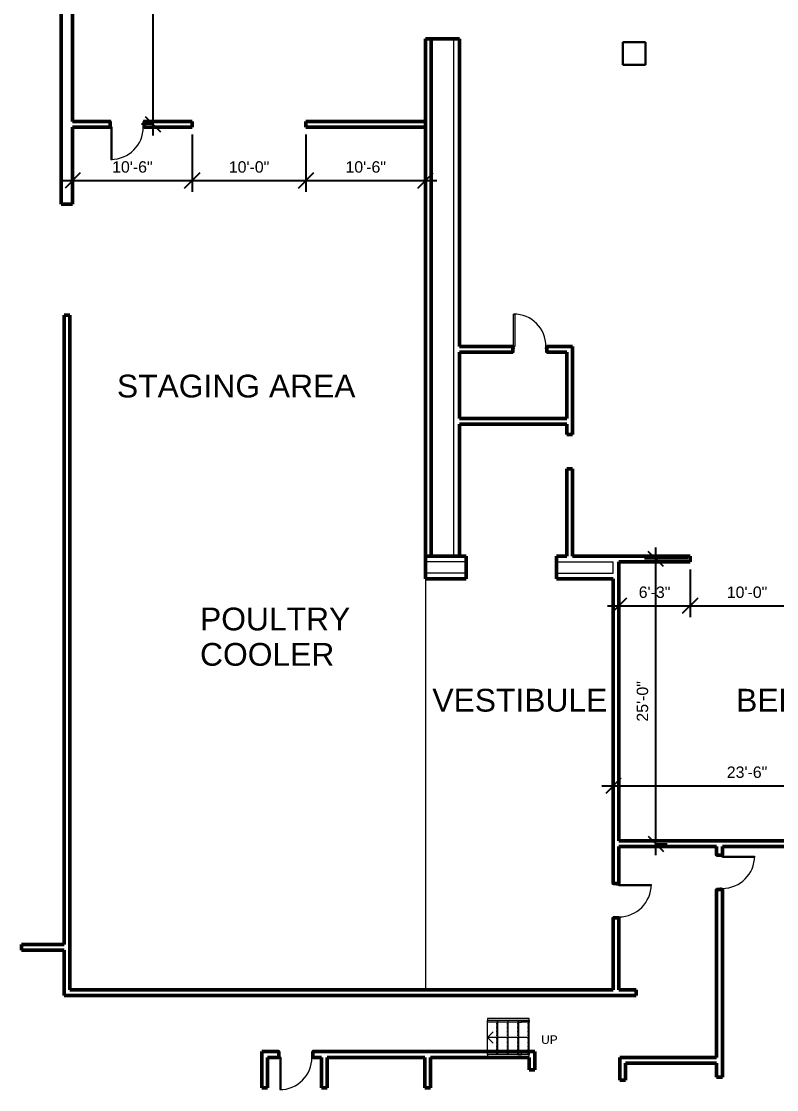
# Model space of a CAD drawing. Header units: inches. Extents: x 1913 to 17425, y -6710 to 1064.
# Drawn here: x 12343 to 13139, y -6655 to -5530 of the extents above; entities that cross this region are included whole.
import ezdxf

# ---------------------------------------------------------------- set-up
doc = ezdxf.new("R2010")
doc.units = ezdxf.units.IN
doc.header["$MEASUREMENT"] = 0
doc.linetypes.add('Overhead 1_16_', pattern=[0.101562, 0.0625, -0.039062])
for name, color, linetype, lineweight in [('A-ANNO-DIMS', 211, 'Continuous', 9), ('A-COLS', 52, 'Continuous', 9), ('A-DETL-MBND', 5, 'Continuous', 9), ('A-DOOR', 31, 'Continuous', 13), ('A-DOOR-FRAM', 31, 'Continuous', 20), ('A-FLOR-HRAL', 11, 'Continuous', 9), ('A-WALL', 113, 'Continuous', 13), ('G-ANNO-TEXT', 231, 'Continuous', 9), ('S-STRS', 31, 'Continuous', 9), ('S-STRS-ANNO', 31, 'Continuous', 9), ('S-STRS-IDEN', 31, 'Continuous', 9)]:
    doc.layers.add(name, color=color, linetype=linetype, lineweight=lineweight)
doc.styles.add('Arial', font='arial.ttf', dxfattribs={"height": 12})
doc.styles.add('Arial_2', font='arial.ttf', dxfattribs={"height": 32})
doc.dimstyles.new('Linear_-_3_32__Arial', dxfattribs={"dimscale": 12, "dimtxt": 12.243113, "dimasz": 1.333333, "dimexe": 1, "dimexo": 0.666667, "dimgap": 0.666667, "dimtad": 1, "dimdec": 5, "dimrnd": 0.03125, "dimzin": 1, "dimdsep": 46, "dimlunit": 4, "dimtxsty": 'Arial', "dimblk1": 'OBLIQUE', "dimblk2": 'OBLIQUE', "dimsah": 1, "dimcen": 0.09, "dimdle": 1, "dimazin": 0, "dimtfac": 1, "dimtdec": 4, "dimtix": 1, "dimtmove": 0, "dimatfit": 3, "dimfxl": 1, "dimtvp": 1, "dimtfill": 1, "dimfrac": 2, "dimtolj": 1, "dimtzin": 0, "dimarcsym": 2})

# ---------------------------------------------------------------- blocks, each defined once
blk = doc.blocks.new('Door-Interior-Single-1_Panel-Wood - 34_ x 80_-379768-Level 2')
at = {"layer": 'A-DOOR', "lineweight": 9}
for p, q in [((-19.8, 3.9), (-17.3, 3.9)), ((-19.8, 3.1), (-19.8, 3.9)), ((-17.3, 3.1), (-19.8, 3.1)), ((-17.3, 3.9), (-17.3, 3.1)), ((17.2, 3.9), (19.7, 3.9)), ((17.2, 3.1), (17.2, 3.9)), ((19.7, 3.1), (17.2, 3.1)), ((19.7, 3.9), (19.7, 3.1)), ((-19.8, -2.9), (-17.3, -2.9)), ((-19.8, -3.6), (-19.8, -2.9)), ((-17.3, -3.6), (-19.8, -3.6)), ((-17.3, -2.9), (-17.3, -3.6)), ((17.2, -2.9), (19.7, -2.9)), ((17.2, -3.6), (17.2, -2.9)), ((19.7, -3.6), (17.2, -3.6)), ((19.7, -2.9), (19.7, -3.6))]:
    blk.add_line(p, q, dxfattribs=at)
at = {"layer": 'A-DOOR', "lineweight": 20}
for p, q in [((15.6, -2.9), (17, -2.9)), ((15.6, -36.9), (15.6, -2.9)), ((17, -2.9), (17, -36.9)), ((17, -36.9), (15.6, -36.9))]:
    blk.add_line(p, q, dxfattribs=at)
at = {"layer": 'A-DOOR', "lineweight": 9}
blk.add_arc((17, -2.9), 34, 180, 270, dxfattribs=at)
at = {"layer": 'A-DOOR-FRAM'}
for p, q in [((-18, 3.1), (-17, 3.1)), ((-18, -2.9), (-18, 3.1)), ((-17, 3.1), (-17, -0.1)), ((17, 3.1), (18, 3.1)), ((17, -0.1), (17, 3.1)), ((18, 3.1), (18, -2.9)), ((-17, -2.9), (-18, -2.9)), ((-17, -0.1), (-16.5, -0.1)), ((-17, -1.5), (-17, -2.9)), ((-16.5, -1.5), (-17, -1.5)), ((-16.5, -0.1), (-16.5, -1.5)), ((16.5, -0.1), (17, -0.1)), ((16.5, -1.5), (16.5, -0.1)), ((17, -1.5), (16.5, -1.5)), ((17, -2.9), (17, -1.5)), ((18, -2.9), (17, -2.9))]:
    blk.add_line(p, q, dxfattribs=at)
blk = doc.blocks.new('Door-Interior-Single-1_Panel-Wood - 34_ x 80_-379553-Level 2')
at = {"layer": 'A-DOOR', "lineweight": 20}
for p, q in [((17, 36.9), (15.6, 36.9)), ((15.6, 36.9), (15.6, 2.9)), ((17, 2.9), (17, 36.9)), ((15.6, 2.9), (17, 2.9))]:
    blk.add_line(p, q, dxfattribs=at)
at = {"layer": 'A-DOOR', "lineweight": 9}
for p, q in [((-17.3, 3.6), (-19.8, 3.6)), ((-19.8, 3.6), (-19.8, 2.9)), ((-19.8, 2.9), (-17.3, 2.9)), ((-17.3, 2.9), (-17.3, 3.6)), ((19.7, 3.6), (17.2, 3.6)), ((17.2, 3.6), (17.2, 2.9)), ((17.2, 2.9), (19.7, 2.9)), ((19.7, 2.9), (19.7, 3.6)), ((-17.3, -3.1), (-19.8, -3.1)), ((-19.8, -3.1), (-19.8, -3.9)), ((-19.8, -3.9), (-17.3, -3.9)), ((-17.3, -3.9), (-17.3, -3.1)), ((19.7, -3.1), (17.2, -3.1)), ((17.2, -3.1), (17.2, -3.9)), ((17.2, -3.9), (19.7, -3.9)), ((19.7, -3.9), (19.7, -3.1))]:
    blk.add_line(p, q, dxfattribs=at)
blk.add_arc((17, 2.9), 34, 90, 180, dxfattribs=at)
at = {"layer": 'A-DOOR-FRAM'}
for p, q in [((-17, 2.9), (-18, 2.9)), ((-18, 2.9), (-18, -3.1)), ((-17, 1.5), (-17, 2.9)), ((-16.5, 1.5), (-17, 1.5)), ((-17, -3.1), (-17, 0.1)), ((-17, 0.1), (-16.5, 0.1)), ((-16.5, 0.1), (-16.5, 1.5)), ((17, 1.5), (16.5, 1.5)), ((16.5, 1.5), (16.5, 0.1)), ((16.5, 0.1), (17, 0.1)), ((17, 2.9), (17, 1.5)), ((18, 2.9), (17, 2.9)), ((17, 0.1), (17, -3.1)), ((18, -3.1), (18, 2.9)), ((-18, -3.1), (-17, -3.1)), ((17, -3.1), (18, -3.1))]:
    blk.add_line(p, q, dxfattribs=at)
blk = doc.blocks.new('Rectangular Column - 24_ x 24_-381145-Level 2')
at = {"layer": 'A-COLS'}
for p, q in [((-12, 12), (-12, 12)), ((12, 12), (12, 12)), ((-12, -12), (-12, -12)), ((12, -12), (12, -12))]:
    blk.add_line(p, q, dxfattribs=at)
at = {"layer": 'A-COLS', "lineweight": 30}
for p, q in [((12, 12), (-12, 12)), ((-12, 12), (-12, -12)), ((12, -12), (12, 12)), ((-12, -12), (12, -12))]:
    blk.add_line(p, q, dxfattribs=at)
blk = doc.blocks.new('Top Rail Type - Top Rail_Internal_-381705-Level 2')
at = {"layer": 'A-FLOR-HRAL'}
for p, q in [((-164.8, -288.7), (-168.6, -288.7)), ((-168.6, -288.7), (-168.6, -290.7)), ((-168.6, -290.7), (-164.8, -290.7)), ((-164.8, -290.7), (-164.8, -288.7)), ((-164.8, -288.7), (-156.6, -288.7)), ((-156.6, -290.7), (-164.8, -290.7)), ((-156.6, -288.7), (-156.6, -288.7)), ((-156.6, -288.7), (-156.6, -290.7)), ((-156.6, -290.7), (-156.6, -290.7))]:
    blk.add_line(p, q, dxfattribs=at)
blk = doc.blocks.new('Top Rail Type - Top Rail_Internal_-V6-Level 2')
at = {"layer": 'A-FLOR-HRAL'}
for p, q in [((-200.6, -290.7), (-200.6, -288.7)), ((-156.6, -288.7), (-200.6, -288.7)), ((-156.6, -290.7), (-200.6, -290.7)), ((-156.6, -290.7), (-156.6, -288.7))]:
    blk.add_line(p, q, dxfattribs=at)
blk = doc.blocks.new('Top Rail Type - Top Rail_Internal_-381716-Level 2')
at = {"layer": 'A-FLOR-HRAL'}
for p, q in [((-164.8, -322.7), (-168.6, -322.7)), ((-168.6, -322.7), (-168.6, -324.7)), ((-168.6, -324.7), (-164.8, -324.7)), ((-164.8, -324.7), (-164.8, -322.7)), ((-164.8, -322.7), (-156.6, -322.7)), ((-156.6, -324.7), (-164.8, -324.7)), ((-156.6, -322.7), (-156.6, -322.7)), ((-156.6, -322.7), (-156.6, -324.7)), ((-156.6, -324.7), (-156.6, -324.7))]:
    blk.add_line(p, q, dxfattribs=at)
blk = doc.blocks.new('Top Rail Type - Top Rail_Internal_-V7-Level 2')
at = {"layer": 'A-FLOR-HRAL'}
for p, q in [((-200.6, -324.7), (-200.6, -322.7)), ((-156.6, -322.7), (-200.6, -322.7)), ((-156.6, -324.7), (-200.6, -324.7)), ((-156.6, -324.7), (-156.6, -322.7))]:
    blk.add_line(p, q, dxfattribs=at)
blk = doc.blocks.new('_Oblique')
at = {"color": 0, "linetype": 'ByBlock', "lineweight": -2}
blk.add_line((-0.5, -0.5), (0.5, 0.5), dxfattribs=at)
blk = doc.blocks.new('*D539')
at = {"layer": 'A-ANNO-DIMS', "color": 0, "lineweight": -2, "transparency": 16777216}
for p, q in [((12481.2, -5002.2), (12481.2, -5650.2)), ((12481.7, -5014.2), (12469.2, -5014.2)), ((12481.7, -5638.2), (12469.2, -5638.2))]:
    blk.add_line(p, q, dxfattribs=at)
at = {"layer": 'Defpoints', "color": 0, "lineweight": 0, "transparency": 16777216}
for p in [(12489.7, -5014.2), (12481.2, -5638.2), (12489.7, -5638.2)]:
    blk.add_point(p, dxfattribs=at)
at = {"layer": 'A-ANNO-DIMS', "color": 0, "lineweight": -2, "transparency": 16777216, "xscale": 16, "yscale": 16, "zscale": 16}
for p, rotation in [((12481.2, -5014.2), 90), ((12481.2, -5638.2), 270)]:
    blk.add_blockref('_Oblique', p, dxfattribs=dict(at, rotation=rotation))
at = {"layer": 'A-ANNO-DIMS', "color": 3, "lineweight": 0, "transparency": 16777216, "insert": (12467.1, -5326.2), "char_height": 12, "width": 77.979, "attachment_point": 5, "rotation": 90, "style": 'Arial'}
blk.add_mtext('\\A1;52\'-0"', dxfattribs=at)
blk = doc.blocks.new('*D546')
at = {"layer": 'A-ANNO-DIMS', "color": 0, "lineweight": -2, "transparency": 16777216}
for p, q in [((13011.5, -6408.2), (13011.5, -6084.2)), ((13045.3, -6096.2), (12999.5, -6096.2)), ((13011, -6396.2), (13023.5, -6396.2))]:
    blk.add_line(p, q, dxfattribs=at)
at = {"layer": 'Defpoints', "color": 0, "lineweight": 0, "transparency": 16777216}
for p in [(13011.5, -6096.2), (13053.3, -6096.2), (13003, -6396.2)]:
    blk.add_point(p, dxfattribs=at)
at = {"layer": 'A-ANNO-DIMS', "color": 0, "lineweight": -2, "transparency": 16777216, "xscale": 16, "yscale": 16, "zscale": 16}
for p, rotation in [((13011.5, -6096.2), 90), ((13011.5, -6396.2), 270)]:
    blk.add_blockref('_Oblique', p, dxfattribs=dict(at, rotation=rotation))
at = {"layer": 'A-ANNO-DIMS', "color": 3, "lineweight": 0, "transparency": 16777216, "insert": (12997.4, -6246.2), "char_height": 12, "width": 77.979, "attachment_point": 5, "rotation": 90, "style": 'Arial'}
blk.add_mtext('\\A1;25\'-0"', dxfattribs=at)
blk = doc.blocks.new('*D547')
at = {"layer": 'A-ANNO-DIMS', "color": 0, "lineweight": -2, "transparency": 16777216}
for p, q in [((12954.6, -6335.1), (13260.6, -6335.1)), ((12966.6, -6334.6), (12966.6, -6347.1)), ((13248.6, -6334.6), (13248.6, -6347.1))]:
    blk.add_line(p, q, dxfattribs=at)
at = {"layer": 'Defpoints', "color": 0, "lineweight": 0, "transparency": 16777216}
for p in [(12966.6, -6326.6), (13248.6, -6326.6), (13248.6, -6335.1)]:
    blk.add_point(p, dxfattribs=at)
at = {"layer": 'A-ANNO-DIMS', "color": 0, "lineweight": -2, "transparency": 16777216, "xscale": 16, "yscale": 16, "zscale": 16, "rotation": 180}
blk.add_blockref('_Oblique', (12966.6, -6335.1), dxfattribs=at)
at = {"layer": 'A-ANNO-DIMS', "color": 0, "lineweight": -2, "transparency": 16777216, "xscale": 16, "yscale": 16, "zscale": 16}
blk.add_blockref('_Oblique', (13248.6, -6335.1), dxfattribs=at)
at = {"layer": 'A-ANNO-DIMS', "color": 3, "lineweight": 0, "transparency": 16777216, "insert": (13107.6, -6320.9), "char_height": 12, "width": 77.979, "attachment_point": 5, "style": 'Arial'}
blk.add_mtext('\\A1;23\'-6"', dxfattribs=at)
blk = doc.blocks.new('*D549')
at = {"layer": 'A-ANNO-DIMS', "color": 0, "lineweight": -2, "transparency": 16777216}
for p, q in [((13047.6, -6107.2), (13047.6, -6157.4)), ((12960.6, -6145.4), (13059.6, -6145.4)), ((12972.6, -6144.9), (12972.6, -6157.4))]:
    blk.add_line(p, q, dxfattribs=at)
at = {"layer": 'Defpoints', "color": 0, "lineweight": 0, "transparency": 16777216}
for p in [(13047.6, -6099.2), (12972.6, -6136.9), (13047.6, -6145.4)]:
    blk.add_point(p, dxfattribs=at)
at = {"layer": 'A-ANNO-DIMS', "color": 0, "lineweight": -2, "transparency": 16777216, "xscale": 16, "yscale": 16, "zscale": 16, "rotation": 180}
blk.add_blockref('_Oblique', (12972.6, -6145.4), dxfattribs=at)
at = {"layer": 'A-ANNO-DIMS', "color": 0, "lineweight": -2, "transparency": 16777216, "xscale": 16, "yscale": 16, "zscale": 16}
blk.add_blockref('_Oblique', (13047.6, -6145.4), dxfattribs=at)
at = {"layer": 'A-ANNO-DIMS', "color": 3, "lineweight": 0, "transparency": 16777216, "insert": (13010.1, -6131.3), "char_height": 12, "width": 64.135, "attachment_point": 5, "style": 'Arial'}
blk.add_mtext('\\A1;6\'-3"', dxfattribs=at)
blk = doc.blocks.new('*D550')
at = {"layer": 'A-ANNO-DIMS', "color": 0, "lineweight": -2, "transparency": 16777216}
for p, q in [((13047.6, -6107.2), (13047.6, -6157.4)), ((13167.6, -6107.2), (13167.6, -6157.4)), ((13035.6, -6145.4), (13179.6, -6145.4))]:
    blk.add_line(p, q, dxfattribs=at)
at = {"layer": 'Defpoints', "color": 0, "lineweight": 0, "transparency": 16777216}
for p in [(13047.6, -6099.2), (13167.6, -6099.2), (13167.6, -6145.4)]:
    blk.add_point(p, dxfattribs=at)
at = {"layer": 'A-ANNO-DIMS', "color": 0, "lineweight": -2, "transparency": 16777216, "xscale": 16, "yscale": 16, "zscale": 16, "rotation": 180}
blk.add_blockref('_Oblique', (13047.6, -6145.4), dxfattribs=at)
at = {"layer": 'A-ANNO-DIMS', "color": 0, "lineweight": -2, "transparency": 16777216, "xscale": 16, "yscale": 16, "zscale": 16}
blk.add_blockref('_Oblique', (13167.6, -6145.4), dxfattribs=at)
at = {"layer": 'A-ANNO-DIMS', "color": 3, "lineweight": 0, "transparency": 16777216, "insert": (13107.6, -6131.3), "char_height": 12, "width": 77.979, "attachment_point": 5, "style": 'Arial'}
blk.add_mtext('\\A1;10\'-0"', dxfattribs=at)
blk = doc.blocks.new('*D552')
at = {"layer": 'A-ANNO-DIMS', "color": 0, "lineweight": -2, "transparency": 16777216}
for p, q in [((12522.6, -5649.2), (12522.6, -5709.4)), ((12384.6, -5697.4), (12534.6, -5697.4)), ((12396.6, -5696.9), (12396.6, -5709.4))]:
    blk.add_line(p, q, dxfattribs=at)
at = {"layer": 'Defpoints', "color": 0, "lineweight": 0, "transparency": 16777216}
for p in [(12522.6, -5641.2), (12396.6, -5688.9), (12522.6, -5697.4)]:
    blk.add_point(p, dxfattribs=at)
at = {"layer": 'A-ANNO-DIMS', "color": 0, "lineweight": -2, "transparency": 16777216, "xscale": 16, "yscale": 16, "zscale": 16, "rotation": 180}
blk.add_blockref('_Oblique', (12396.6, -5697.4), dxfattribs=at)
at = {"layer": 'A-ANNO-DIMS', "color": 0, "lineweight": -2, "transparency": 16777216, "xscale": 16, "yscale": 16, "zscale": 16}
blk.add_blockref('_Oblique', (12522.6, -5697.4), dxfattribs=at)
at = {"layer": 'A-ANNO-DIMS', "color": 3, "lineweight": 0, "transparency": 16777216, "insert": (12459.6, -5683.3), "char_height": 12, "width": 77.979, "attachment_point": 5, "style": 'Arial'}
blk.add_mtext('\\A1;10\'-6"', dxfattribs=at)
blk = doc.blocks.new('*D553')
at = {"layer": 'A-ANNO-DIMS', "color": 0, "lineweight": -2, "transparency": 16777216}
for p, q in [((12522.6, -5649.2), (12522.6, -5709.4)), ((12642.6, -5649.2), (12642.6, -5709.4)), ((12510.6, -5697.4), (12654.6, -5697.4))]:
    blk.add_line(p, q, dxfattribs=at)
at = {"layer": 'Defpoints', "color": 0, "lineweight": 0, "transparency": 16777216}
for p in [(12522.6, -5641.2), (12642.6, -5641.2), (12642.6, -5697.4)]:
    blk.add_point(p, dxfattribs=at)
at = {"layer": 'A-ANNO-DIMS', "color": 0, "lineweight": -2, "transparency": 16777216, "xscale": 16, "yscale": 16, "zscale": 16, "rotation": 180}
blk.add_blockref('_Oblique', (12522.6, -5697.4), dxfattribs=at)
at = {"layer": 'A-ANNO-DIMS', "color": 0, "lineweight": -2, "transparency": 16777216, "xscale": 16, "yscale": 16, "zscale": 16}
blk.add_blockref('_Oblique', (12642.6, -5697.4), dxfattribs=at)
at = {"layer": 'A-ANNO-DIMS', "color": 3, "lineweight": 0, "transparency": 16777216, "insert": (12582.6, -5683.3), "char_height": 12, "width": 77.979, "attachment_point": 5, "style": 'Arial'}
blk.add_mtext('\\A1;10\'-0"', dxfattribs=at)
blk = doc.blocks.new('*D554')
at = {"layer": 'A-ANNO-DIMS', "color": 0, "lineweight": -2, "transparency": 16777216}
for p, q in [((12642.6, -5649.2), (12642.6, -5709.4)), ((12630.6, -5697.4), (12780.6, -5697.4)), ((12768.6, -5696.9), (12768.6, -5709.4))]:
    blk.add_line(p, q, dxfattribs=at)
at = {"layer": 'Defpoints', "color": 0, "lineweight": 0, "transparency": 16777216}
for p in [(12642.6, -5641.2), (12768.6, -5688.9), (12768.6, -5697.4)]:
    blk.add_point(p, dxfattribs=at)
at = {"layer": 'A-ANNO-DIMS', "color": 0, "lineweight": -2, "transparency": 16777216, "xscale": 16, "yscale": 16, "zscale": 16, "rotation": 180}
blk.add_blockref('_Oblique', (12642.6, -5697.4), dxfattribs=at)
at = {"layer": 'A-ANNO-DIMS', "color": 0, "lineweight": -2, "transparency": 16777216, "xscale": 16, "yscale": 16, "zscale": 16}
blk.add_blockref('_Oblique', (12768.6, -5697.4), dxfattribs=at)
at = {"layer": 'A-ANNO-DIMS', "color": 3, "lineweight": 0, "transparency": 16777216, "insert": (12705.6, -5683.3), "char_height": 12, "width": 77.979, "attachment_point": 5, "style": 'Arial'}
blk.add_mtext('\\A1;10\'-6"', dxfattribs=at)

msp = doc.modelspace()

# ---------------------------------------------------------------- linework, layer by layer
at = {"layer": 'A-DETL-MBND'}
msp.add_line((12768.562499, -6117.218751), (12768.562499, -6550.218751), dxfattribs=at)
at = {"layer": 'A-WALL', "lineweight": 50}
for p, q in [((12384.562499, -5020.218751), (12384.562499, -5722.498244)), ((12396.562499, -5635.218751), (12396.562499, -5020.218751)), ((12768.562499, -5548.218751), (12768.562499, -6117.218751)), ((12804.562499, -5548.218751), (12768.562499, -5548.218751)), ((12774.562499, -6093.218751), (12774.562499, -5548.218751)), ((12804.562499, -5872.218751), (12804.562499, -5548.218751)), ((12436.062499, -5635.218751), (12396.562499, -5635.218751)), ((12436.062499, -5641.218751), (12436.062499, -5635.218751)), ((12522.562499, -5635.218751), (12472.062499, -5635.218751)), ((12472.062499, -5635.218751), (12472.062499, -5641.218751)), ((12522.562499, -5641.218751), (12522.562499, -5635.218751)), ((12768.562499, -5635.218751), (12642.562499, -5635.218751)), ((12642.562499, -5635.218751), (12642.562499, -5641.218751)), ((12396.562499, -5641.218751), (12436.062499, -5641.218751)), ((12396.562499, -5722.498244), (12396.562499, -5641.218751)), ((12472.062499, -5641.218751), (12522.562499, -5641.218751)), ((12642.562499, -5641.218751), (12768.562499, -5641.218751)), ((12384.562499, -5722.498244), (12396.562499, -5722.498244)), ((12387.562499, -5839.218751), (12387.562499, -6502.218751)), ((12393.562499, -5839.218751), (12387.562499, -5839.218751)), ((12393.562499, -6550.218751), (12393.562499, -5839.218751)), ((12860.562499, -5872.218751), (12804.562499, -5872.218751)), ((12860.562499, -5878.218751), (12860.562499, -5872.218751)), ((12923.562499, -5872.218751), (12896.562499, -5872.218751)), ((12896.562499, -5872.218751), (12896.562499, -5878.218751)), ((12923.562499, -5965.218751), (12923.562499, -5872.218751)), ((12804.562499, -5878.218751), (12860.562499, -5878.218751)), ((12804.562499, -5948.218751), (12804.562499, -5878.218751)), ((12896.562499, -5878.218751), (12917.562499, -5878.218751)), ((12917.562499, -5878.218751), (12917.562499, -5948.218751)), ((12917.562499, -5948.218751), (12804.562499, -5948.218751)), ((12804.562499, -5954.218751), (12917.562499, -5954.218751)), ((12804.562499, -6093.218751), (12804.562499, -5954.218751)), ((12917.562499, -5954.218751), (12917.562499, -5965.218751)), ((12917.562499, -5965.218751), (12923.562499, -5965.218751)), ((12917.562499, -6001.218751), (12917.562499, -6093.218751)), ((12923.562499, -6001.218751), (12917.562499, -6001.218751)), ((12923.562499, -6093.218751), (12923.562499, -6001.218751)), ((12768.562499, -6093.218751), (12811.562499, -6093.218751)), ((12811.562499, -6117.218751), (12811.562499, -6093.218751)), ((12917.562499, -6093.218751), (12906.562499, -6093.218751)), ((12906.562499, -6093.218751), (12906.562499, -6117.218751)), ((13047.562499, -6093.218751), (12923.562499, -6093.218751)), ((12972.562499, -6393.218751), (12972.562499, -6099.218751)), ((12972.562499, -6099.218751), (13047.562499, -6099.218751)), ((13047.562499, -6099.218751), (13047.562499, -6093.218751)), ((12768.562499, -6117.218751), (12811.562499, -6117.218751)), ((12906.562499, -6117.218751), (12966.562499, -6117.218751)), ((12966.562499, -6117.218751), (12966.562499, -6438.218751)), ((13248.562499, -6393.218751), (12972.562499, -6393.218751)), ((12972.562499, -6399.218751), (13075.562499, -6399.218751)), ((12972.562499, -6438.218751), (12972.562499, -6399.218751)), ((13075.562499, -6399.218751), (13075.562499, -6408.218751)), ((13081.562499, -6399.218751), (13199.562499, -6399.218751)), ((13081.562499, -6408.218751), (13081.562499, -6399.218751)), ((13075.562499, -6408.218751), (13081.562499, -6408.218751)), ((12966.562499, -6438.218751), (12972.562499, -6438.218751)), ((13075.562499, -6444.218751), (13075.562499, -6621.218751)), ((13081.562499, -6444.218751), (13075.562499, -6444.218751)), ((13081.562499, -6642.218751), (13081.562499, -6444.218751)), ((12972.562499, -6474.218751), (12966.562499, -6474.218751)), ((12966.562499, -6474.218751), (12966.562499, -6550.218751)), ((12972.562499, -6550.218751), (12972.562499, -6474.218751)), ((12387.562499, -6502.218751), (12342.562499, -6502.218751)), ((12342.562499, -6502.218751), (12342.562499, -6508.218751)), ((12342.562499, -6508.218751), (12387.562499, -6508.218751)), ((12387.562499, -6508.218751), (12387.562499, -6556.218751)), ((12387.562499, -6556.218751), (12990.562499, -6556.218751)), ((12966.562499, -6550.218751), (12393.562499, -6550.218751)), ((12990.562499, -6550.218751), (12972.562499, -6550.218751)), ((12990.562499, -6556.218751), (12990.562499, -6550.218751)), ((12613.91713, -6615.229289), (12595.91713, -6615.229289)), ((12595.91713, -6615.229289), (12595.91713, -6653.229289)), ((12613.91713, -6621.229289), (12613.91713, -6615.229289)), ((12883.91713, -6615.229289), (12649.91713, -6615.229289)), ((12649.91713, -6615.229289), (12649.91713, -6621.229289)), ((12883.91713, -6634.229289), (12883.91713, -6615.229289)), ((12601.91713, -6621.229289), (12613.91713, -6621.229289)), ((12601.91713, -6653.229289), (12601.91713, -6621.229289)), ((12649.91713, -6621.229289), (12658.91713, -6621.229289)), ((12658.91713, -6621.229289), (12658.91713, -6653.229289)), ((12664.91713, -6621.229289), (12767.91713, -6621.229289)), ((12664.91713, -6653.229289), (12664.91713, -6621.229289)), ((12767.91713, -6621.229289), (12767.91713, -6653.229289)), ((12773.91713, -6621.229289), (12877.91713, -6621.229289)), ((12773.91713, -6653.229289), (12773.91713, -6621.229289)), ((12877.91713, -6621.229289), (12877.91713, -6634.229289)), ((13075.562499, -6621.218751), (12973.562499, -6621.218751)), ((12973.562499, -6621.218751), (12973.562499, -6645.218751)), ((12979.562499, -6627.218751), (13075.562499, -6627.218751)), ((12979.562499, -6645.218751), (12979.562499, -6627.218751)), ((13075.562499, -6627.218751), (13075.562499, -6642.218751)), ((12877.91713, -6634.229289), (12883.91713, -6634.229289)), ((12973.562499, -6645.218751), (12979.562499, -6645.218751)), ((13075.562499, -6642.218751), (13081.562499, -6642.218751)), ((12595.91713, -6653.229289), (12601.91713, -6653.229289)), ((12658.91713, -6653.229289), (12664.91713, -6653.229289)), ((12767.91713, -6653.229289), (12773.91713, -6653.229289))]:
    msp.add_line(p, q, dxfattribs=at)
at = {"layer": 'A-WALL'}
for p, q in [((12798.562499, -6093.218751), (12798.562499, -5548.218751)), ((12811.562499, -6099.218751), (12768.562499, -6099.218751)), ((12906.562499, -6099.218751), (12966.562499, -6099.218751)), ((12966.562499, -6111.218751), (12966.562499, -6099.218751)), ((12811.562499, -6111.218751), (12768.562499, -6111.218751)), ((12906.562499, -6111.218751), (12966.562499, -6111.218751))]:
    msp.add_line(p, q, dxfattribs=at)
at = {"layer": 'S-STRS'}
for p, q in [((12833.91713, -6580.229289), (12833.91713, -6582.229289)), ((12877.91713, -6580.229289), (12833.91713, -6580.229289)), ((12844.91713, -6582.229289), (12833.91713, -6582.229289)), ((12833.91713, -6618.229289), (12833.91713, -6582.229289)), ((12855.91713, -6582.229289), (12844.91713, -6582.229289)), ((12844.91713, -6618.229289), (12844.91713, -6582.229289)), ((12866.91713, -6582.229289), (12855.91713, -6582.229289)), ((12855.91713, -6618.229289), (12855.91713, -6582.229289)), ((12877.91713, -6582.229289), (12866.91713, -6582.229289)), ((12866.91713, -6618.229289), (12866.91713, -6582.229289)), ((12877.91713, -6582.229289), (12877.91713, -6580.229289)), ((12877.91713, -6618.229289), (12877.91713, -6582.229289)), ((12833.91713, -6618.229289), (12833.91713, -6620.229289)), ((12844.91713, -6618.229289), (12833.91713, -6618.229289)), ((12877.91713, -6620.229289), (12833.91713, -6620.229289)), ((12855.91713, -6618.229289), (12844.91713, -6618.229289)), ((12866.91713, -6618.229289), (12855.91713, -6618.229289)), ((12877.91713, -6618.229289), (12866.91713, -6618.229289)), ((12877.91713, -6620.229289), (12877.91713, -6618.229289))]:
    msp.add_line(p, q, dxfattribs=at)
at = {"layer": 'S-STRS', "linetype": 'Overhead 1_16_'}
for p, q in [((12843.91713, -6618.229289), (12843.91713, -6582.229289)), ((12854.91713, -6618.229289), (12854.91713, -6582.229289)), ((12865.91713, -6618.229289), (12865.91713, -6582.229289)), ((12876.91713, -6618.229289), (12876.91713, -6582.229289))]:
    msp.add_line(p, q, dxfattribs=at)
at = {"layer": 'S-STRS-ANNO'}
for p, q in [((12833.91713, -6600.229289), (12839.91713, -6594.229289)), ((12844.91713, -6600.229289), (12833.91713, -6600.229289)), ((12833.91713, -6600.229289), (12839.91713, -6606.229289)), ((12855.91713, -6600.229289), (12844.91713, -6600.229289)), ((12866.91713, -6600.229289), (12855.91713, -6600.229289)), ((12877.91713, -6600.229289), (12866.91713, -6600.229289))]:
    msp.add_line(p, q, dxfattribs=at)

# ---------------------------------------------------------------- block references
at = {"layer": 'A-COLS'}
msp.add_blockref('Rectangular Column - 24_ x 24_-381145-Level 2', (12988.562499, -5563.754579), dxfattribs=at)
at = {"layer": 'A-DOOR'}
for name, p, rotation in [('Door-Interior-Single-1_Panel-Wood - 34_ x 80_-379553-Level 2', (12454.062499, -5638.343751), 180), ('Door-Interior-Single-1_Panel-Wood - 34_ x 80_-379768-Level 2', (12878.562499, -5875.093751), 180), ('Door-Interior-Single-1_Panel-Wood - 34_ x 80_-379768-Level 2', (13078.687499, -6426.218751), 89.9999999999999), ('Door-Interior-Single-1_Panel-Wood - 34_ x 80_-379768-Level 2', (12969.687499, -6456.218751), 89.9999999999999), ('Door-Interior-Single-1_Panel-Wood - 34_ x 80_-379553-Level 2', (12631.91713, -6618.354289), 180)]:
    msp.add_blockref(name, p, dxfattribs=dict(at, rotation=rotation))
at = {"layer": 'A-FLOR-HRAL'}
for name in ['Top Rail Type - Top Rail_Internal_-V6-Level 2', 'Top Rail Type - Top Rail_Internal_-381705-Level 2', 'Top Rail Type - Top Rail_Internal_-V7-Level 2', 'Top Rail Type - Top Rail_Internal_-381716-Level 2']:
    msp.add_blockref(name, (13034.474844, -6293.530787), dxfattribs=at)

# ---------------------------------------------------------------- texts
at = {"layer": 'G-ANNO-TEXT', "color": 7, "char_height": 24, "attachment_point": 1, "style": 'Arial_2'}
for s, insert, width in [('STAGING AREA', (12443.352093, -5902.039843), 302.394), ('POULTRY', (12530.941557, -6147.432364), 189.678), ('COOLER', (12530.941557, -6184.682364), 169.983), ('VESTIBULE', (12775.874029, -6232.995119), 222.099), ('BEEF', (13096.085102, -6232.995119), 105.444)]:
    msp.add_mtext(s, dxfattribs=dict(at, insert=insert, width=width))
at = {"layer": 'S-STRS-IDEN', "insert": (12890.555006, -6598.033904), "char_height": 9, "width": 20.85096288, "attachment_point": 1, "line_spacing_factor": 0.941778, "style": 'Arial', "bg_fill": 3, "box_fill_scale": 1.25, "bg_fill_color": 256, "bg_fill_true_color": 13158600, "bg_fill_transparency": 0}
msp.add_mtext('UP', dxfattribs=at)

# ---------------------------------------------------------------- dimensions: what is measured, and where the dimension line sits
at = {"layer": 'A-ANNO-DIMS', "color": 1, "lineweight": 0}
for base, p1, p2, picture, middle in [((12481.201625, -5638.218751), (12489.686906, -5014.218751), (12489.686906, -5638.218751), '*D539', (12467.074749, -5326.218751)), ((13011.489294, -6096.218751), (13003.004013, -6396.218751), (13053.33166, -6096.218751), '*D546', (12997.362418, -6246.218751))]:
    dim = msp.add_linear_dim(base=base, p1=p1, p2=p2, angle=90, dimstyle='Linear_-_3_32__Arial', override={"dimpost": '<>', "dimclrt": 3, "dimfxl": 288.006944, "dimtfill": 0}, dxfattribs=at)
    dim.commit()
    dim.dimension.update_dxf_attribs({"geometry": picture, "text_midpoint": middle})
for base, p1, p2, picture, middle in [((12522.562499, -5697.418203), (12396.562499, -5688.932922), (12522.562499, -5641.218751), '*D552', (12459.562499, -5683.291328)), ((12642.562499, -5697.418203), (12522.562499, -5641.218751), (12642.562499, -5641.218751), '*D553', (12582.562499, -5683.291328)), ((12768.562499, -5697.418203), (12642.562499, -5641.218751), (12768.562499, -5688.932922), '*D554', (12705.562499, -5683.291328)), ((13047.562499, -6145.408461), (12972.562499, -6136.92318), (13047.562499, -6099.218751), '*D549', (13010.062499, -6131.277493)), ((13167.562499, -6145.408461), (13047.562499, -6099.218751), (13167.562499, -6099.218751), '*D550', (13107.562499, -6131.281586)), ((13248.562499, -6335.076225), (12966.562499, -6326.590943), (13248.562499, -6326.590943), '*D547', (13107.562499, -6320.945256))]:
    dim = msp.add_linear_dim(base=base, p1=p1, p2=p2, dimstyle='Linear_-_3_32__Arial', override={"dimpost": '<>', "dimclrt": 3, "dimfxl": 288.006944, "dimtfill": 0}, dxfattribs=at)
    dim.commit()
    dim.dimension.update_dxf_attribs({"geometry": picture, "text_midpoint": middle})

doc.saveas('drawing.dxf')
